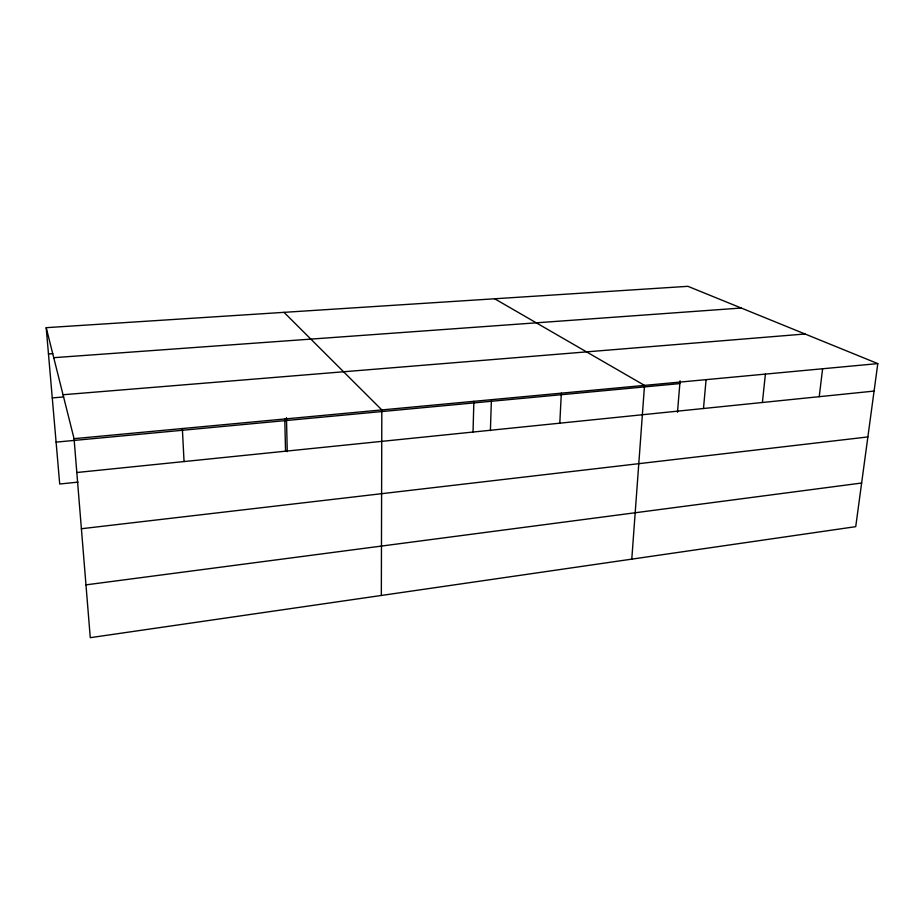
<?xml version="1.0" encoding="UTF-8"?>
<svg xmlns="http://www.w3.org/2000/svg" width="924" height="924" viewBox="0 0 924 924"><rect width="100%" height="100%" fill="white"/><g stroke="black" fill="none" stroke-linecap="round" stroke-linejoin="round"><path stroke-width="1.39" d="M381.335 595.46L381.82 409.921L284.014 312.347M473.03 432.039L473.873 401.328M490.401 430.607L491.349 401.27M559.805 423.18L561.33 393.162M631.785 559.136L644.525 385.389L494.652 298.775M677.477 412.277L680.087 380.792M703.487 408.5L706.086 379.649M762.404 402.483L765.395 374.104M819.23 396.685L822.603 368.768M877.8 363.606L855.728 526.657L90.275 637.676L74.059 438.669L46.2 327.673L687.906 286.325L877.8 363.606L74.059 438.669M85.967 584.869L861.642 483.021M81.393 528.736L867.879 436.937M78.043 482.109L59.714 484.026L46.2 327.673M76.819 472.511L874.081 391.083M56.087 442.122L679.856 383.587M63.04 394.744L805.035 333.991M52.275 397.909L63.641 396.974M48.475 353.961L52.784 353.661M53.731 357.68L741.233 308.027M182.351 428.551L184.049 461.561M284.777 418.988L285.539 451.189M286.463 417.613L287.26 451.686"/></g></svg>
